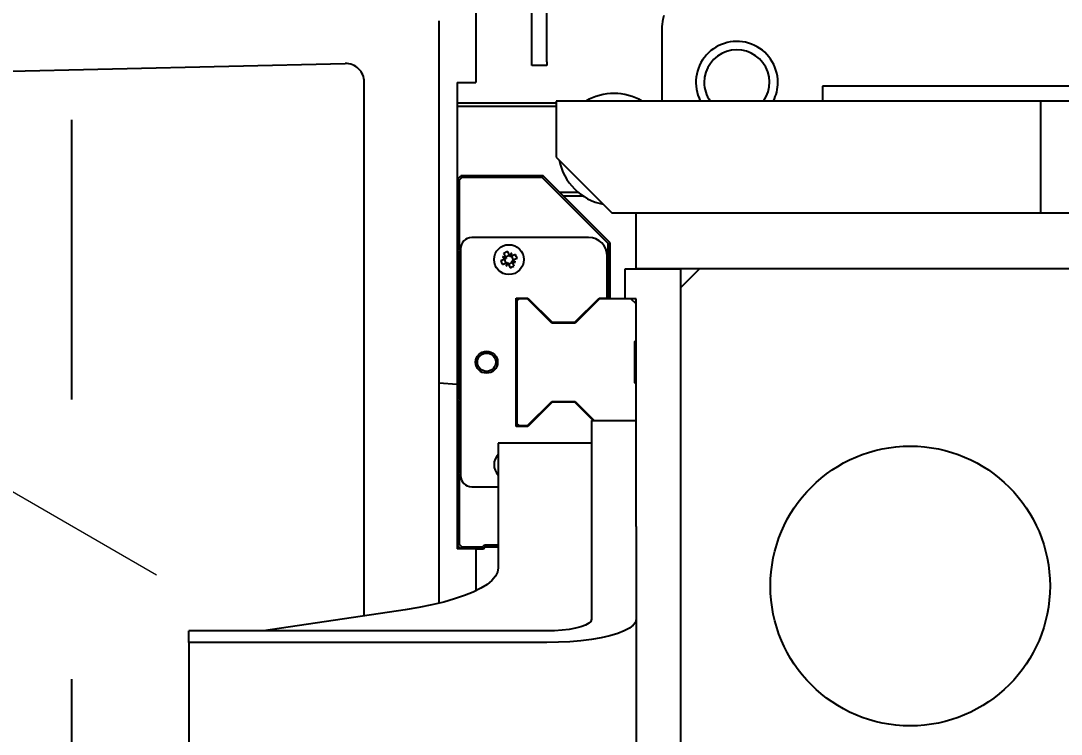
# Model space of a CAD drawing. Header units: inches. Extents: x -347369 to -260369, y 119522 to 149869.
# Drawn here: x -322497.2 to -322218.1, y 139784.9 to 139976.2 of the extents above; entities that cross this region are included whole.
import ezdxf

# ---------------------------------------------------------------- set-up
doc = ezdxf.new("R2010")
doc.units = ezdxf.units.IN
doc.header["$LTSCALE"] = 300
doc.linetypes.add('CENTRO', pattern=[2, 1.25, -0.25, 0.25, -0.25])
doc.linetypes.add('NASCOSTA', pattern=[0.375, 0.25, -0.125])
for name, color, linetype in [('ASSI', 254, 'CENTRO'), ('MACCHINA', 40, 'Continuous'), ('QUOTE', 7, 'Continuous')]:
    doc.layers.add(name, color=color, linetype=linetype)
doc.styles.get("Standard").update_dxf_attribs({"font": 'romans.shx'})
doc.dimstyles.new('sc1a100', dxfattribs={"dimscale": 100, "dimtxt": 3, "dimasz": 3, "dimexe": 0, "dimexo": 0, "dimgap": 1, "dimtad": 1, "dimzin": 12, "dimdsep": 46, "dimtxsty": 'Standard', "dimblk": 'CLOSEDBLANK', "dimcen": 1, "dimclrd": 253, "dimclre": 253, "dimclrt": 2, "dimadec": 0, "dimazin": 3, "dimtfac": 1, "dimtmove": 0, "dimatfit": 1, "dimldrblk": 'CLOSEDBLANK', "dimfxl": 1, "dimtolj": 1, "dimtzin": 0, "dimarcsym": 0})
doc.dimstyles.new('sc1a100_pollici', dxfattribs={"dimscale": 100, "dimtxt": 3, "dimasz": 3, "dimexe": 0, "dimexo": 0, "dimgap": 1, "dimtad": 1, "dimzin": 12, "dimdsep": 46, "dimtxsty": 'Standard', "dimblk": 'CLOSEDBLANK', "dimcen": 1, "dimclrd": 253, "dimclre": 253, "dimclrt": 2, "dimadec": 0, "dimazin": 3, "dimtfac": 1, "dimtmove": 0, "dimatfit": 1, "dimldrblk": 'CLOSEDBLANK', "dimfxl": 1, "dimtolj": 1, "dimtzin": 0, "dimarcsym": 0})

# ---------------------------------------------------------------- blocks, each defined once
blk = doc.blocks.new('_ClosedBlank')
at = {"color": 0, "linetype": 'ByBlock', "lineweight": -2}
for p, q in [((-1, 0.16667), (0, 0)), ((-1, 0.16667), (-1, -0.16667)), ((0, 0), (-1, -0.16667))]:
    blk.add_line(p, q, dxfattribs=at)
blk = doc.blocks.new('*D16')
at = {"layer": 'Defpoints', "color": 0, "transparency": 16777216}
for p in [(-307383.62, 144199.66), (-325383.62, 140999.66), (-307383.62, 139125.63)]:
    blk.add_point(p, dxfattribs=at)
at = {"layer": 'QUOTE', "color": 253, "lineweight": -2, "transparency": 16777216}
for p, q in [((-325383.62, 140999.66), (-325383.62, 144199.66)), ((-325083.62, 144199.66), (-307683.62, 144199.66)), ((-307383.62, 139125.63), (-307383.62, 144199.66))]:
    blk.add_line(p, q, dxfattribs=at)
at = {"layer": 'QUOTE', "color": 253, "lineweight": -2, "transparency": 16777216, "xscale": 300, "yscale": 300, "zscale": 300, "rotation": 180}
blk.add_blockref('_ClosedBlank', (-325383.62, 144199.66), dxfattribs=at)
at = {"layer": 'QUOTE', "color": 253, "lineweight": -2, "transparency": 16777216, "xscale": 300, "yscale": 300, "zscale": 300}
blk.add_blockref('_ClosedBlank', (-307383.62, 144199.66), dxfattribs=at)
at = {"layer": 'QUOTE', "color": 2, "transparency": 16777216, "char_height": 300, "attachment_point": 5}
for s, insert in [('\\A1;18000', (-316383.62, 144449.66)), ('\\A1;[59\'-0 11/16"]', (-316383.62, 143871.08))]:
    blk.add_mtext(s, dxfattribs=dict(at, insert=insert))
blk = doc.blocks.new('*D28')
at = {"layer": 'Defpoints', "color": 0, "transparency": 16777216}
for p in [(-322483.62, 140399.66), (-321493.68, 139989.61), (-324251.39, 137231.89), (-323921.75, 136508.74), (-322483.62, 136499.66)]:
    blk.add_point(p, dxfattribs=at)
at = {"layer": 'QUOTE', "color": 253, "lineweight": -2, "transparency": 16777216}
for p, q in [((-324251.39, 137231.89), (-324517.44, 136965.84)), ((-322483.62, 136499.66), (-322483.62, 136123.4))]:
    blk.add_line(p, q, dxfattribs=at)
blk.add_arc((-322483.62, 138999.66), 2876.26, 230.97879, 264.02121, dxfattribs=at)
at = {"layer": 'QUOTE', "color": 253, "lineweight": -2, "transparency": 16777216, "xscale": 300, "yscale": 300, "zscale": 300}
for p, rotation in [((-324517.44, 136965.84), 137.9893954922992), ((-322483.62, 136123.4), 357.0106045077002)]:
    blk.add_blockref('_ClosedBlank', p, dxfattribs=dict(at, rotation=rotation))
at = {"layer": 'QUOTE', "color": 2, "transparency": 16777216, "insert": (-323488.65, 136573.31), "char_height": 300, "attachment_point": 5, "rotation": 337.5}
blk.add_mtext('\\A1;45°', dxfattribs=at)
blk = doc.blocks.new('*D38')
at = {"layer": 'Defpoints', "color": 0, "transparency": 16777216}
for p in [(-322483.62, 140399.66), (-323696.06, 139699.66), (-320318.56, 137749.66), (-322483.62, 136499.66), (-321507.47, 136317.71)]:
    blk.add_point(p, dxfattribs=at)
at = {"layer": 'QUOTE', "color": 253, "lineweight": -2, "transparency": 16777216}
for p, q in [((-320318.56, 137749.66), (-320011.93, 137572.62)), ((-322483.62, 136499.66), (-322483.62, 136145.58))]:
    blk.add_line(p, q, dxfattribs=at)
blk.add_arc((-322483.62, 138999.66), 2854.07, 276.02531, 323.97469, dxfattribs=at)
at = {"layer": 'QUOTE', "color": 253, "lineweight": -2, "transparency": 16777216, "xscale": 300, "yscale": 300, "zscale": 300}
for p, rotation in [((-320011.93, 137572.62), 56.98734634615995), ((-322483.62, 136145.58), 183.0126536538403)]:
    blk.add_blockref('_ClosedBlank', p, dxfattribs=dict(at, rotation=rotation))
at = {"layer": 'QUOTE', "color": 2, "transparency": 16777216, "insert": (-321181.59, 136744.46), "char_height": 300, "attachment_point": 5, "rotation": 30}
blk.add_mtext('\\A1;60°', dxfattribs=at)
blk = doc.blocks.new('A$Cda148bbc')
at = {"layer": 'MACCHINA', "color": 8, "linetype": 'NASCOSTA', "lineweight": 5, "ltscale": 2.5}
blk.add_line((728.5, 863), (728.5, 48), dxfattribs=at)
blk = doc.blocks.new('A$Cad528b1c')
at = {"layer": 'ASSI'}
blk.add_line((0, 1400), (0, -2400), dxfattribs=at)
at = {"layer": 'MACCHINA'}
for p, q in [((123.5, 965.5), (123.5, 991)), ((108.5, 984.78), (108.5, 975.67)), ((127.5, 965.5), (127.5, 979)), ((98.55, 976.54), (98.55, 879.41)), ((108.5, 975.67), (108.5, 960)), ((158.5, 955), (158.5, 975)), ((-207.65, 958.53), (73.44, 965.09)), ((123.5, 964.5), (123.5, 965.5)), ((127.5, 964.5), (123.5, 964.5)), ((127.5, 965.5), (127.5, 964.5)), ((78.55, 817), (78.55, 960.1)), ((103.5, 960), (108.5, 960)), ((103.5, 960), (103.5, 878.98)), ((201.5, 959), (201.5, 955)), ((353.5, 959), (201.5, 959)), ((103.5, 954.55), (130, 954.55)), ((130, 955), (130, 940)), ((260, 955), (130, 955)), ((353.5, 955), (201.5, 955)), ((260, 925), (260, 955)), ((130, 953.55), (103.5, 953.55)), ((130, 940), (145, 925)), ((103.5, 934), (104.5, 935)), ((104.71, 934.5), (104.5, 935)), ((126.5, 935), (104.5, 935)), ((126.29, 934.5), (126.5, 935)), ((144.5, 917), (126.5, 935)), ((104, 933.79), (103.5, 934)), ((104.71, 934.5), (104, 933.79)), ((104, 933.79), (104, 915.21)), ((126.29, 934.5), (104.71, 934.5)), ((144, 916.79), (126.29, 934.5)), ((130.95, 930.55), (135.92, 930.55)), ((137.26, 929.55), (131.95, 929.55)), ((145, 925), (151.5, 925)), ((151.5, 910), (151.5, 925)), ((151.5, 925), (273.5, 925)), ((138.73, 918.42), (107.37, 918.42)), ((104.37, 915.42), (104.37, 854.58)), ((144, 916.79), (144.5, 917)), ((144, 902), (144, 916.79)), ((144.5, 902), (144.5, 917)), ((104, 915.21), (103.5, 915)), ((104, 914.5), (103.5, 915)), ((104, 915.21), (104.37, 914.83)), ((104.37, 914.65), (104, 914.5)), ((104, 914.5), (104, 895.5)), ((115.19, 912.22), (116.3, 912.68)), ((116.62, 912.81), (115.61, 913.23)), ((116.49, 913.13), (116.03, 914.24)), ((116.64, 911.57), (116.2, 912.64)), ((116.3, 912.68), (116.62, 912.81)), ((116.45, 913.23), (117.51, 913.68)), ((116.49, 913.13), (116.62, 912.81)), ((117.55, 913.57), (117.09, 914.68)), ((117.55, 913.57), (117.68, 913.25)), ((117.68, 913.25), (118.1, 914.26)), ((118.01, 913.39), (117.68, 913.25)), ((119.11, 913.84), (118.01, 913.39)), ((118.55, 912.36), (118.11, 913.43)), ((119.55, 912.78), (118.45, 912.32)), ((143.73, 902.2), (143.73, 913.42)), ((115.63, 911.16), (116.74, 911.61)), ((117.06, 911.75), (116.64, 910.74)), ((116.74, 911.61), (117.06, 911.75)), ((117.2, 911.43), (117.06, 911.75)), ((117.2, 911.43), (117.65, 910.32)), ((117.24, 911.32), (118.3, 911.77)), ((118.45, 912.32), (118.12, 912.19)), ((118.12, 912.19), (119.14, 911.77)), ((118.26, 911.87), (118.12, 912.19)), ((118.26, 911.87), (118.72, 910.76)), ((148.5, 910), (163.5, 910)), ((148.5, 902), (148.5, 910)), ((273.5, 910), (151.5, 910)), ((163.5, 708), (163.5, 910)), ((168.5, 910), (163.5, 905)), ((119.3, 902.2), (122.44, 902.2)), ((119.3, 867.8), (119.3, 902.2)), ((119.5, 902), (119.5, 901.5)), ((119.5, 902), (120, 902)), ((120, 902), (119.5, 901.5)), ((119.5, 901.5), (119.5, 868.5)), ((122.36, 902), (120, 902)), ((128.86, 895.5), (122.36, 902)), ((122.44, 902.2), (128.94, 895.7)), ((135.06, 895.7), (141.56, 902.2)), ((141.64, 902), (135.14, 895.5)), ((141.56, 902.2), (143.73, 902.2)), ((148.5, 902), (141.64, 902)), ((151.5, 902), (148.5, 902)), ((151.5, 900.6), (150.1, 902)), ((151.5, 840.98), (151.5, 902)), ((103.5, 895), (104, 895.5)), ((104, 894.79), (103.5, 895)), ((104.37, 895.35), (104, 895.5)), ((104.37, 895.17), (104, 894.79)), ((104, 894.79), (104, 875.21)), ((135.14, 895.5), (128.86, 895.5)), ((128.94, 895.7), (135.06, 895.7)), ((151.1, 890.5), (151.5, 890.9)), ((151.1, 879.5), (151.1, 890.5)), ((98.55, 879.41), (98.55, 820.37)), ((103.5, 878.98), (98.55, 879.41)), ((151.5, 879.1), (151.1, 879.5)), ((103.5, 878.98), (103.5, 835)), ((104, 875.21), (103.5, 875)), ((104, 874.5), (103.5, 875)), ((104, 875.21), (104.37, 874.83)), ((104.37, 874.65), (104, 874.5)), ((104, 874.5), (104, 855.5)), ((122.36, 868), (128.86, 874.5)), ((128.94, 874.3), (122.44, 867.8)), ((128.86, 874.5), (135.14, 874.5)), ((135.06, 874.3), (128.94, 874.3)), ((139.98, 869.38), (135.06, 874.3)), ((135.14, 874.5), (140.26, 869.38)), ((119.5, 868.5), (119.5, 868)), ((119.5, 868.5), (120, 868)), ((119.5, 868), (120, 868)), ((120, 868), (122.36, 868)), ((139.5, 869.38), (151.5, 869.38)), ((139.5, 869.38), (139.5, 816.06)), ((151.48, 869.38), (151.5, 869.4)), ((122.44, 867.8), (119.3, 867.8)), ((114.5, 863.26), (114.5, 829.84)), ((139.5, 863.26), (114.5, 863.26)), ((103.5, 855), (104, 855.5)), ((104, 854.79), (103.5, 855)), ((104.37, 855.35), (104, 855.5)), ((104.37, 855.17), (104, 854.79)), ((104, 854.79), (104, 836.21)), ((107.37, 851.58), (114.5, 851.58)), ((151.5, 840.98), (151.5, 816.06)), ((104, 836.21), (103.5, 836)), ((104.5, 835), (103.5, 836)), ((108.5, 835), (103.5, 835)), ((104, 836.21), (104.71, 835.5)), ((104.71, 835.5), (104.5, 835)), ((104.71, 835.5), (110.29, 835.5)), ((108.5, 835), (110.5, 835)), ((108.5, 835), (108.5, 823.7)), ((110.29, 835.5), (110.79, 836)), ((110.29, 835.5), (110.5, 835)), ((110.5, 835), (111, 835.5)), ((110.79, 836), (111, 835.5)), ((110.79, 836), (114.5, 836)), ((111, 835.5), (114.5, 835.5)), ((89.5, 818.64), (51.5, 812.96)), ((151.5, 816.06), (151.5, 700.15)), ((31.5, 809.85), (31.5, 812.96)), ((127.5, 812.96), (31.5, 812.96)), ((127.5, 809.85), (31.5, 809.85)), ((31.5, 809.85), (31.5, 693.94))]:
    blk.add_line(p, q, dxfattribs=at)
at = {"layer": 'MACCHINA', "flags": 128}
for points in [[(158.5, 975), (158.69, 976.95), (158.96, 978)], [(114.5, 829.84), (114.31, 828.71), (113.74, 827.6), (112.8, 826.49), (111.48, 825.42), (109.82, 824.37), (107.8, 823.37), (105.46, 822.42), (102.8, 821.52), (99.86, 820.69), (96.64, 819.93), (93.18, 819.24), (89.5, 818.64)], [(151.5, 816.06), (151.29, 815.25), (150.68, 814.46), (149.67, 813.69), (148.28, 812.96), (146.54, 812.28), (144.47, 811.67), (142.11, 811.13), (139.5, 810.68), (136.68, 810.32), (133.71, 810.06), (130.63, 809.9), (127.5, 809.85)], [(139.5, 816.06), (139.32, 815.52), (138.78, 815), (137.89, 814.51), (136.69, 814.07), (135.21, 813.68), (133.5, 813.37), (131.6, 813.14), (129.58, 813), (127.5, 812.96)]]:
    blk.add_lwpolyline(points, dxfattribs=at)
at = {"layer": 'MACCHINA'}
for centre, radius in [((117.37, 912.5), 4), ((111.37, 885), 2.96), ((111.37, 885), 2.46), ((225, 825), 37.5)]:
    blk.add_circle(centre, radius, dxfattribs=at)
for centre, radius, start, end in [((178.5, 960), 11, 0, 207.0357), ((178.5, 960), 8.75, 325.1501, 180), ((178.5, 960), 8.75, 180, 214.8499), ((178.5, 960), 11, 332.9643, 0), ((145.55, 942.05), 15, 59.6754, 120.3246), ((145.55, 942.05), 15, 191.0854, 258.9146), ((107.37, 915.42), 3, 90, 180), ((138.73, 913.42), 5, 0, 90), ((114.76, 901.41), 11.85, 81.6319, 85.9075), ((123.36, 922.19), 11.85, 229.1379, 233.4135), ((122.51, 900.12), 15.53, 110.4013, 114.6441), ((127.06, 906.51), 11.85, 139.1379, 143.4135), ((106.29, 915.11), 11.85, 351.6319, 355.9075), ((105, 907.37), 15.53, 20.4013, 24.6441), ((129.75, 917.63), 15.53, 200.4013, 204.6441), ((128.46, 909.89), 11.85, 171.6319, 175.9075), ((107.68, 918.49), 11.85, 319.1379, 323.4135), ((112.24, 924.88), 15.53, 290.4013, 294.6441), ((119.98, 923.59), 11.85, 261.6319, 265.9075), ((111.39, 902.81), 11.85, 49.1379, 53.4135), ((117.37, 857.5), 4, 135.9018, 224.0982), ((107.37, 854.58), 3, 180, 270)]:
    blk.add_arc(centre, radius, start, end, dxfattribs=at)
blk.add_ellipse((73.55, 960.1), major_axis=(4.04, 2.95), ratio=0.999165, start_param=5.652733, end_param=7.246088, dxfattribs=at)

msp = doc.modelspace()

# ---------------------------------------------------------------- block references
at = {"rotation": 59.99999999999999}
msp.add_blockref('A$Cda148bbc', (-322483.625, 138999.656), dxfattribs=at)
msp.add_blockref('A$Cad528b1c', (-322483.625, 138999.656))

# ---------------------------------------------------------------- dimensions: what is measured, and where the dimension line sits
at = {"layer": 'QUOTE'}
dim = msp.add_linear_dim(base=(-307383.625, 144199.656), p1=(-325383.625, 140999.656), p2=(-307383.625, 139125.625), dimstyle='sc1a100_pollici', override={"dimpost": '\\X'}, dxfattribs=at)
dim.commit()
dim.dimension.update_dxf_attribs({"geometry": '*D16', "text_midpoint": (-316383.625, 144199.656), "dimtype": 160})
for base, line2, picture, middle in [((-323921.753, 136508.745), ((-324251.392, 137231.889), (-321493.675, 139989.605)), '*D28', (-323488.649, 136573.311)), ((-321507.475, 136317.706), ((-320318.561, 137749.656), (-323696.06, 139699.656)), '*D38', (-321181.589, 136744.464))]:
    dim = msp.add_angular_dim_2l(base=base, line1=((-322483.625, 136499.656), (-322483.625, 140399.656)), line2=line2, dimstyle='sc1a100', dxfattribs=at)
    dim.commit()
    dim.dimension.update_dxf_attribs({"geometry": picture, "text_midpoint": middle})

doc.saveas('drawing.dxf')
